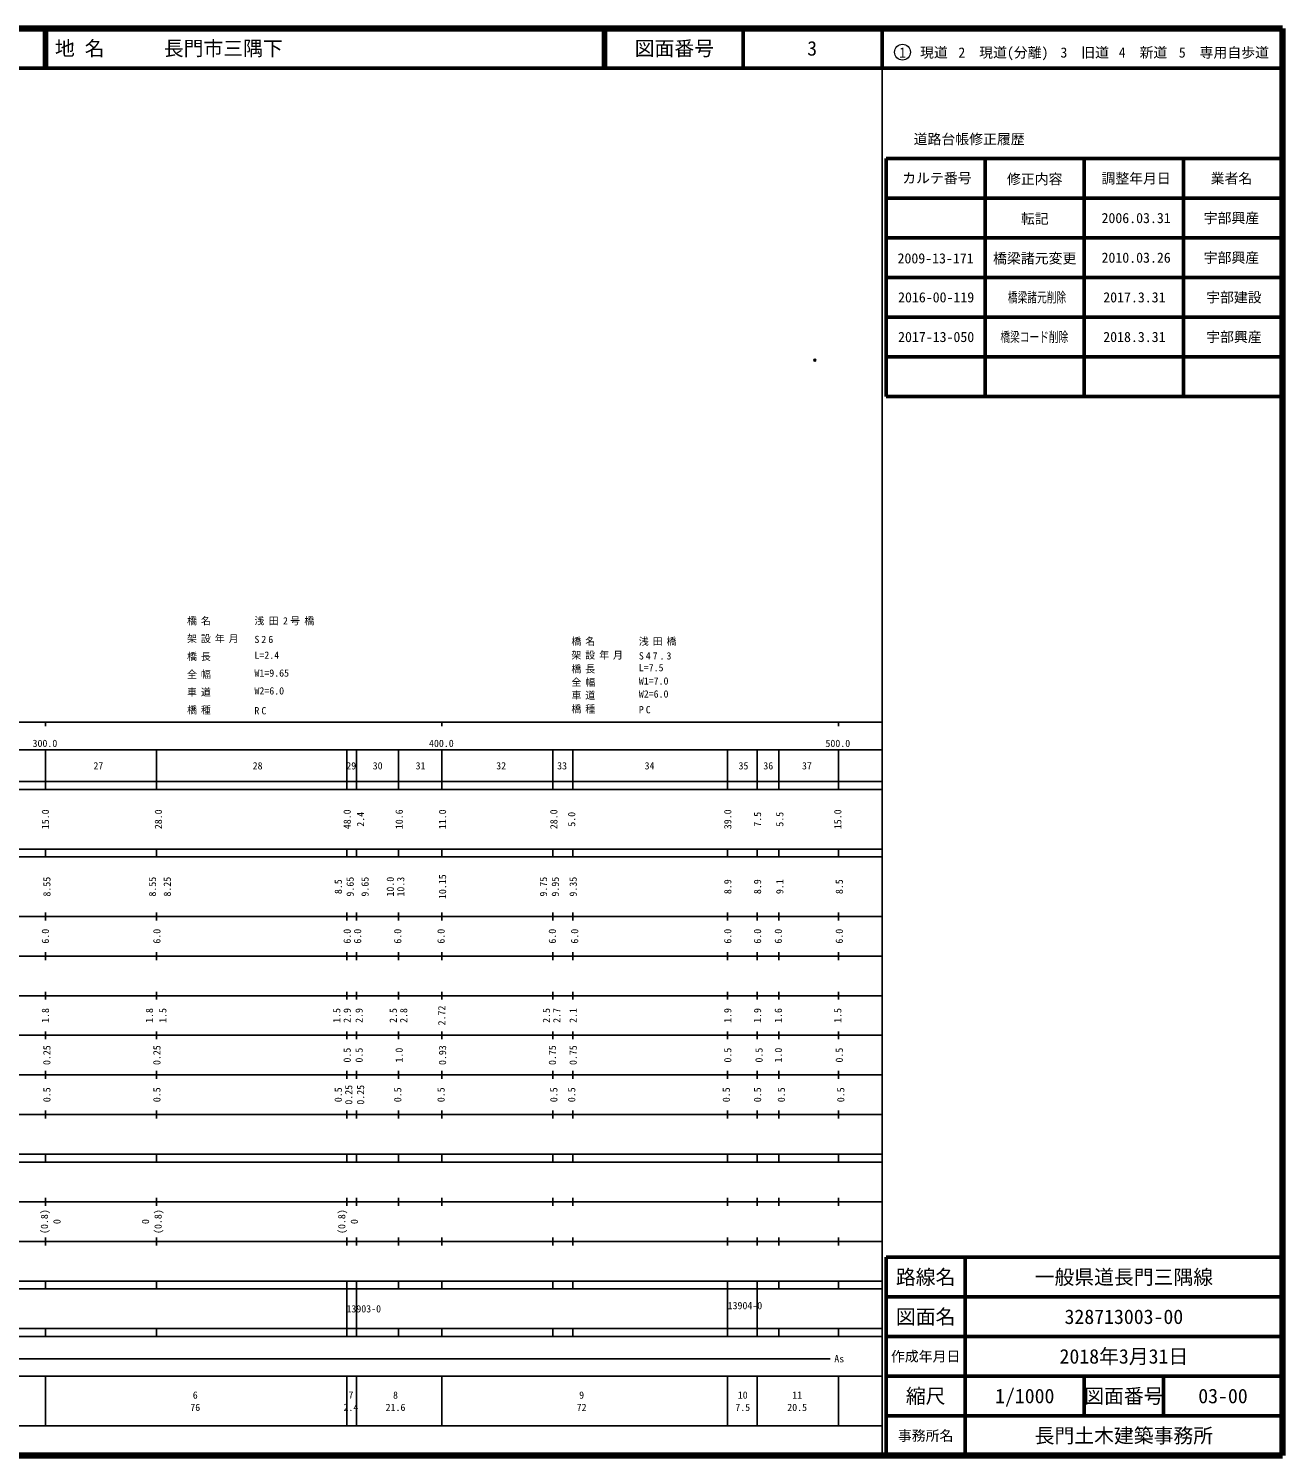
# Model space of a CAD drawing. Units: millimetres on the paper, with parts at other scales. Extents: x 40 to 680, y 20 to 380.
# Drawn here: x 363.7 to 680, y 20 to 380 of the extents above; entities that cross this region are included whole.
import ezdxf
from ezdxf.enums import TextEntityAlignment as Align

# ---------------------------------------------------------------- set-up
doc = ezdxf.new("R2010")
doc.units = ezdxf.units.MM
doc.header["$PDMODE"] = 32
doc.header["$PDSIZE"] = 0.5
doc.layers.add('M-OTRS', color=6, linetype='Continuous')
doc.layers.add('M-STR-HTXT', color=7, linetype='Continuous')
for name, color, linetype, lineweight in [('M-TTL', 2, 'Continuous', 140), ('M-TTL-BAND', 7, 'Continuous', 25), ('M-TTL-FRAM', 2, 'Continuous', 50), ('M-TTL-LINE', 7, 'Continuous', 50), ('M-TTL-TXT', 7, 'Continuous', 13)]:
    doc.layers.add(name, color=color, linetype=linetype, lineweight=lineweight)
doc.styles.add('ＭＳ ゴシック', font='')
doc.styles.get('ＭＳ ゴシック').set_extended_font_data('MS Gothic')

msp = doc.modelspace()

# ---------------------------------------------------------------- linework, layer by layer
at = {"layer": 'M-OTRS'}
msp.add_point((562.047, 296.352), dxfattribs=at)
at = {"layer": 'M-TTL'}
for p, q in [((680, 380), (40, 380)), ((680, 20), (680, 380)), ((40, 20), (680, 20))]:
    msp.add_line(p, q, dxfattribs=at)
at = {"layer": 'M-TTL-BAND'}
for p, q in [((579, 20), (579, 370)), ((40, 205), (579, 205)), ((368, 205), (368, 204)), ((468, 205), (468, 204)), ((568, 205), (568, 204)), ((68, 198), (579, 198)), ((368, 198), (368, 188)), ((396, 198), (396, 188)), ((444, 198), (444, 188)), ((446.4, 198), (446.4, 188)), ((457, 198), (457, 188)), ((468, 198), (468, 188)), ((496, 198), (496, 188)), ((501, 198), (501, 188)), ((540, 198), (540, 188)), ((547.5, 198), (547.5, 188)), ((553, 198), (553, 188)), ((568, 198), (568, 188)), ((40, 190), (579, 190)), ((40, 188), (579, 188)), ((40, 173), (579, 173)), ((368, 173), (368, 171)), ((396, 173), (396, 171)), ((444, 173), (444, 171)), ((446.4, 173), (446.4, 171)), ((457, 173), (457, 171)), ((468, 171), (468, 173)), ((496, 173), (496, 171)), ((501, 173), (501, 171)), ((540, 173), (540, 171)), ((547.5, 173), (547.5, 171)), ((553, 173), (553, 171)), ((568, 171), (568, 173)), ((40, 171), (579, 171)), ((40, 156), (579, 156)), ((368, 157), (368, 155)), ((396, 157), (396, 155)), ((444, 157), (444, 155)), ((446.4, 157), (446.4, 155)), ((457, 157), (457, 155)), ((468, 155), (468, 157)), ((496, 157), (496, 155)), ((501, 157), (501, 155)), ((540, 157), (540, 155)), ((547.5, 157), (547.5, 155)), ((553, 157), (553, 155)), ((568, 155), (568, 157)), ((46, 146), (579, 146)), ((368, 147), (368, 145)), ((396, 147), (396, 145)), ((444, 147), (444, 145)), ((446.4, 147), (446.4, 145)), ((457, 147), (457, 145)), ((468, 145), (468, 147)), ((496, 147), (496, 145)), ((501, 147), (501, 145)), ((540, 147), (540, 145)), ((547.5, 147), (547.5, 145)), ((553, 147), (553, 145)), ((568, 145), (568, 147)), ((368, 137), (368, 135)), ((396, 137), (396, 135)), ((444, 137), (444, 135)), ((446.4, 137), (446.4, 135)), ((457, 137), (457, 135)), ((468, 135), (468, 137)), ((496, 137), (496, 135)), ((501, 137), (501, 135)), ((540, 137), (540, 135)), ((547.5, 137), (547.5, 135)), ((553, 137), (553, 135)), ((568, 135), (568, 137)), ((52, 136), (579, 136)), ((46, 126), (579, 126)), ((368, 127), (368, 125)), ((396, 127), (396, 125)), ((444, 127), (444, 125)), ((446.4, 127), (446.4, 125)), ((457, 127), (457, 125)), ((468, 125), (468, 127)), ((496, 127), (496, 125)), ((501, 127), (501, 125)), ((540, 127), (540, 125)), ((547.5, 127), (547.5, 125)), ((553, 127), (553, 125)), ((568, 125), (568, 127)), ((52, 116), (579, 116)), ((368, 117), (368, 115)), ((396, 117), (396, 115)), ((444, 117), (444, 115)), ((446.4, 117), (446.4, 115)), ((457, 117), (457, 115)), ((468, 115), (468, 117)), ((496, 117), (496, 115)), ((501, 117), (501, 115)), ((540, 117), (540, 115)), ((547.5, 117), (547.5, 115)), ((553, 117), (553, 115)), ((568, 115), (568, 117)), ((46, 106), (579, 106)), ((368, 107), (368, 105)), ((396, 107), (396, 105)), ((444, 107), (444, 105)), ((446.4, 107), (446.4, 105)), ((457, 107), (457, 105)), ((468, 105), (468, 107)), ((496, 107), (496, 105)), ((501, 107), (501, 105)), ((540, 107), (540, 105)), ((547.5, 107), (547.5, 105)), ((553, 107), (553, 105)), ((568, 105), (568, 107)), ((40, 96), (579, 96)), ((40, 94), (579, 94)), ((368, 96), (368, 94)), ((396, 96), (396, 94)), ((444, 96), (444, 94)), ((446.4, 96), (446.4, 94)), ((457, 96), (457, 94)), ((468, 94), (468, 96)), ((496, 96), (496, 94)), ((501, 96), (501, 94)), ((540, 96), (540, 94)), ((547.5, 96), (547.5, 94)), ((553, 96), (553, 94)), ((568, 94), (568, 96)), ((49, 84), (579, 84)), ((368, 85), (368, 83)), ((396, 85), (396, 83)), ((444, 85), (444, 83)), ((446.4, 85), (446.4, 83)), ((457, 85), (457, 83)), ((468, 83), (468, 85)), ((496, 85), (496, 83)), ((501, 85), (501, 83)), ((540, 85), (540, 83)), ((547.5, 85), (547.5, 83)), ((553, 85), (553, 83)), ((568, 83), (568, 85)), ((40, 74), (579, 74)), ((368, 75), (368, 73)), ((396, 75), (396, 73)), ((444, 75), (444, 73)), ((446.4, 75), (446.4, 73)), ((457, 75), (457, 73)), ((468, 73), (468, 75)), ((496, 75), (496, 73)), ((501, 75), (501, 73)), ((540, 75), (540, 73)), ((547.5, 75), (547.5, 73)), ((553, 75), (553, 73)), ((568, 73), (568, 75)), ((40, 64), (579, 64)), ((40, 62), (579, 62)), ((368, 64), (368, 62)), ((396, 64), (396, 62)), ((444, 64), (444, 52)), ((446.4, 64), (446.4, 52)), ((457, 64), (457, 62)), ((468, 62), (468, 64)), ((496, 64), (496, 62)), ((501, 64), (501, 62)), ((540, 64), (540, 52)), ((547.5, 64), (547.5, 52)), ((553, 64), (553, 62)), ((568, 62), (568, 64)), ((40, 52), (579, 52)), ((368, 52), (368, 50)), ((396, 52), (396, 50)), ((444, 52), (444, 50)), ((446.4, 52), (446.4, 50)), ((457, 52), (457, 50)), ((468, 50), (468, 52)), ((496, 52), (496, 50)), ((501, 52), (501, 50)), ((540, 52), (540, 50)), ((547.5, 52), (547.5, 50)), ((553, 52), (553, 50)), ((568, 50), (568, 52)), ((40, 50), (579, 50)), ((70.805, 44.406), (565.903, 44.406)), ((40, 40), (579, 40)), ((368, 40), (368, 27.5)), ((444, 40), (444, 27.5)), ((446.4, 40), (446.4, 27.5)), ((468, 40), (468, 27.5)), ((540, 40), (540, 27.5)), ((547.5, 40), (547.5, 27.5)), ((568, 40), (568, 27.5)), ((68, 27.5), (579, 27.5))]:
    msp.add_line(p, q, dxfattribs=at)
at = {"layer": 'M-TTL-FRAM'}
for p, q in [((580, 347.197), (580, 287.197)), ((580, 347.197), (680, 347.197)), ((580, 287.197), (680, 287.197)), ((680, 70), (580, 70)), ((580, 70), (580, 20))]:
    msp.add_line(p, q, dxfattribs=at)
at = {"layer": 'M-TTL-LINE'}
for p, q in [((367.75, 380), (367.75, 370)), ((368.25, 380), (368.25, 370)), ((508.747, 380), (508.747, 370)), ((509.247, 380), (509.247, 370)), ((543.997, 380), (543.997, 370)), ((579, 380), (579, 370)), ((40, 370), (680, 370)), ((605, 347.197), (605, 287.197)), ((630, 347.197), (630, 287.197)), ((655, 347.197), (655, 287.197)), ((580, 337.197), (680, 337.197)), ((580, 327.197), (680, 327.197)), ((580, 317.197), (680, 317.197)), ((580, 307.197), (680, 307.197)), ((580, 297.197), (680, 297.197)), ((600, 70), (600, 20)), ((680, 60), (580, 60)), ((680, 50), (580, 50)), ((680, 40), (580, 40)), ((630, 40), (630, 30)), ((650, 40), (650, 30)), ((680, 30), (580, 30))]:
    msp.add_line(p, q, dxfattribs=at)
at = {"layer": 'M-TTL-TXT'}
msp.add_circle((584.147, 374.034), 2, dxfattribs=at)

# ---------------------------------------------------------------- texts
at = {"layer": 'M-STR-HTXT', "style": 'ＭＳ ゴシック'}
for s, p in [('L=2.4', (420.692, 220.44)), ('L=7.5', (517.648, 217.293)), ('W1=9.65', (420.692, 215.94)), ('W1=7.0', (517.648, 213.937)), ('W2=6.0', (420.692, 211.44)), ('W2=6.0', (517.648, 210.654))]:
    msp.add_text(s, height=1.833, dxfattribs=at).set_placement(p, align=Align.BOTTOM_LEFT)
at = {"layer": 'M-STR-HTXT', "char_height": 1.833, "attachment_point": 7, "style": 'ＭＳ ゴシック'}
for s, insert in [('\\T1.4;橋名', (403.692, 229.44)), ('\\T1.44;浅田2号橋', (420.692, 229.44)), ('\\T1.4;架設年月', (403.692, 224.94)), ('\\T1.4;S26', (420.692, 224.94)), ('\\T1.4;橋名', (500.648, 224.26)), ('\\T1.4;浅田橋', (517.648, 224.26)), ('\\T1.4;橋長', (403.692, 220.44)), ('\\T1.4;橋長', (500.648, 217.293)), ('\\T1.4;架設年月', (500.648, 220.786)), ('\\T1.4;S47.3', (517.648, 220.786)), ('\\T1.4;全幅', (403.692, 215.94)), ('\\T1.4;全幅', (500.648, 213.937)), ('\\T1.4;車道', (403.692, 211.44)), ('\\T1.4;車道', (500.648, 210.654)), ('\\T1.4;橋種', (403.692, 206.94)), ('\\T1.4;RC', (420.692, 206.94)), ('\\T1.4;橋種', (500.648, 207.215)), ('\\T1.4;PC', (517.648, 207.215))]:
    msp.add_mtext(s, dxfattribs=dict(at, insert=insert))
at = {"layer": 'M-TTL-BAND', "style": 'ＭＳ ゴシック'}
for s, p in [('300.0', (367.844, 198.195)), ('400.0', (467.844, 198.195)), ('500.0', (567.844, 198.195))]:
    msp.add_text(s, height=1.833, dxfattribs=at).set_placement(p, align=Align.BOTTOM_CENTER)
for s, p in [('27', (381.326, 194)), ('28', (421.494, 194)), ('29', (445.109, 193.987)), ('30', (451.767, 194)), ('31', (462.591, 194)), ('32', (482.924, 194)), ('33', (498.296, 194)), ('34', (520.355, 194)), ('35', (544.048, 194)), ('36', (550.298, 194)), ('37', (560.048, 194)), ('13903-0', (448.264, 57)), ('13904-0', (544.412, 57.811)), ('As', (568.201, 44.406)), ('6', (405.761, 35.238)), ('7', (445.022, 35.238)), ('8', (456.278, 35.238)), ('9', (503.226, 35.238)), ('10', (543.86, 35.238)), ('11', (557.587, 35.238)), ('76', (405.761, 32.131)), ('2.4', (445.022, 32.131)), ('21.6', (456.278, 32.131)), ('72', (503.226, 32.131)), ('7.5', (543.86, 32.131)), ('20.5', (557.587, 32.131))]:
    msp.add_text(s, height=1.833, dxfattribs=at).set_placement(p, align=Align.MIDDLE_CENTER)
for s, p in [('15.0', (367.948, 180.5)), ('28.0', (396.449, 180.5)), ('48.0', (444.076, 180.5)), ('2.4', (447.451, 180.5)), ('10.6', (457.201, 180.5)), ('11.0', (468.127, 180.5)), ('28.0', (496.203, 180.5)), ('5.0', (500.703, 180.5)), ('39.0', (540.079, 180.5)), ('7.5', (547.58, 180.5)), ('5.5', (553.205, 180.5)), ('15.0', (567.83, 180.5)), ('8.55', (368.323, 163.5)), ('8.55', (394.949, 163.5)), ('8.25', (398.699, 163.5)), ('9.65', (444.826, 163.5)), ('9.65', (448.576, 163.5)), ('10.0', (454.951, 163.5)), ('10.3', (457.576, 163.5)), ('10.15', (468.125, 163.5)), ('9.75', (493.578, 163.5)), ('9.95', (496.578, 163.5)), ('9.35', (501.078, 163.5)), ('8.5', (441.826, 163.5)), ('8.9', (540.079, 163.5)), ('8.9', (547.58, 163.5)), ('9.1', (553.205, 163.5)), ('8.5', (568.205, 163.5)), ('6.0', (367.948, 151)), ('6.0', (396.074, 151)), ('6.0', (444.076, 151)), ('6.0', (446.701, 151)), ('6.0', (456.826, 151)), ('6.0', (467.75, 151)), ('6.0', (495.828, 151)), ('6.0', (501.453, 151)), ('6.0', (540.079, 151)), ('6.0', (547.58, 151)), ('6.0', (552.83, 151)), ('6.0', (568.205, 151)), ('2.72', (467.93, 131)), ('1.8', (367.948, 131)), ('1.8', (394.199, 131)), ('1.5', (397.574, 131)), ('1.5', (441.451, 131)), ('2.9', (444.076, 131)), ('2.9', (447.076, 131)), ('2.5', (455.701, 131)), ('2.8', (458.326, 131)), ('2.5', (494.328, 131)), ('2.7', (496.953, 131)), ('2.1', (501.078, 131)), ('1.9', (540.079, 131)), ('1.9', (547.58, 131)), ('1.6', (552.83, 131)), ('1.5', (567.83, 131)), ('0.25', (368.323, 121)), ('0.25', (396.074, 121)), ('0.5', (444.076, 121)), ('0.5', (447.076, 121)), ('1.0', (457.201, 121)), ('0.93', (468.125, 121)), ('0.75', (495.828, 121)), ('0.75', (501.078, 121)), ('0.5', (540.079, 121)), ('0.5', (547.955, 121)), ('1.0', (552.83, 121)), ('0.5', (568.205, 121)), ('0.5', (368.323, 111)), ('0.5', (396.074, 111)), ('0.5', (441.826, 111)), ('0.25', (444.451, 111)), ('0.25', (447.451, 111)), ('0.5', (456.826, 111)), ('0.5', (467.75, 111)), ('0.5', (496.203, 111)), ('0.5', (500.703, 111)), ('0.5', (539.704, 111)), ('0.5', (547.58, 111)), ('0.5', (553.58, 111)), ('0.5', (568.58, 111)), ('(0.8)', (367.701, 79)), ('0', (370.868, 79)), ('0', (393.202, 79)), ('(0.8)', (396.369, 79)), ('(0.8)', (442.704, 79)), ('0', (445.87, 79))]:
    msp.add_text(s, height=1.833, rotation=90, dxfattribs=at).set_placement(p, align=Align.MIDDLE_CENTER)
at = {"layer": 'M-TTL-TXT', "style": 'ＭＳ ゴシック'}
msp.add_text('地 名      長門市三隅下', height=3.666, dxfattribs=at).set_placement((370.38, 375), align=Align.MIDDLE_LEFT)
for s, height, p in [('図面番号', 3.666, (526.622, 375)), ('3', 3.666, (561.372, 375)), ('1\u3000現道', 2.566, (589.448, 373.958)), ('2\u3000現道(分離)', 2.566, (609.619, 373.958)), ('3\u3000旧道', 2.566, (630.121, 373.958)), ('4\u3000新道', 2.566, (644.824, 373.958)), ('5\u3000専用自歩道', 2.566, (665.228, 373.958)), ('道路台帳修正履歴', 2.566, (600.968, 352.113)), ('カルテ番号', 2.566, (592.839, 342.277)), ('修正内容', 2.566, (617.509, 342.023)), ('調整年月日', 2.566, (643.089, 342.197)), ('業者名', 2.566, (667.134, 342.197)), ('転記', 2.566, (617.509, 332.023)), ('2006.03.31', 2.566, (643.089, 332.197)), ('宇部興産', 2.566, (667.134, 332.197)), ('2009-13-171', 2.566, (592.509, 322.023)), ('橋梁諸元変更', 2.566, (617.509, 322.023)), ('2010.03.26', 2.566, (643.089, 322.197)), ('宇部興産', 2.566, (667.134, 322.197)), ('路線名', 3.666, (590, 65)), ('一般県道長門三隅線', 3.666, (640, 65)), ('図面名', 3.666, (590, 55)), ('328713003-00', 3.666, (640, 55)), ('2018年3月31日', 3.666, (640, 45)), ('作成年月日', 2.566, (590, 45)), ('縮尺', 3.666, (590, 35)), ('1/1000', 3.666, (615, 35)), ('図面番号', 3.666, (640, 35)), ('03-00', 3.666, (665, 35)), ('事務所名', 2.566, (590, 25)), ('長門土木建築事務所', 3.666, (640, 25))]:
    msp.add_text(s, height=height, dxfattribs=at).set_placement(p, align=Align.MIDDLE_CENTER)
for s, p in [('2016-00-119', (583.046, 310.138)), ('2017.3.31', (634.796, 310.138)), ('2017-13-050', (583.046, 300.138)), ('2018.3.31', (634.796, 300.138))]:
    msp.add_text(s, height=2.566, dxfattribs=at).set_placement(p, align=Align.BOTTOM_LEFT)
at = {"layer": 'M-TTL-TXT', "style": 'ＭＳ ゴシック', "width": 0.7}
for s, p in [('橋梁諸元削除', (610.749, 310.138)), ('橋梁コード削除', (608.844, 300.138))]:
    msp.add_text(s, height=2.566, dxfattribs=at).set_placement(p, align=Align.BOTTOM_LEFT)
at = {"layer": 'M-TTL-TXT', "style": 'ＭＳ ゴシック'}
for s, p in [('宇部建設', (667.758, 310.138)), ('宇部興産', (667.758, 300.138))]:
    msp.add_text(s, height=2.566, dxfattribs=at).set_placement(p, align=Align.BOTTOM_CENTER)

doc.saveas('drawing.dxf')
